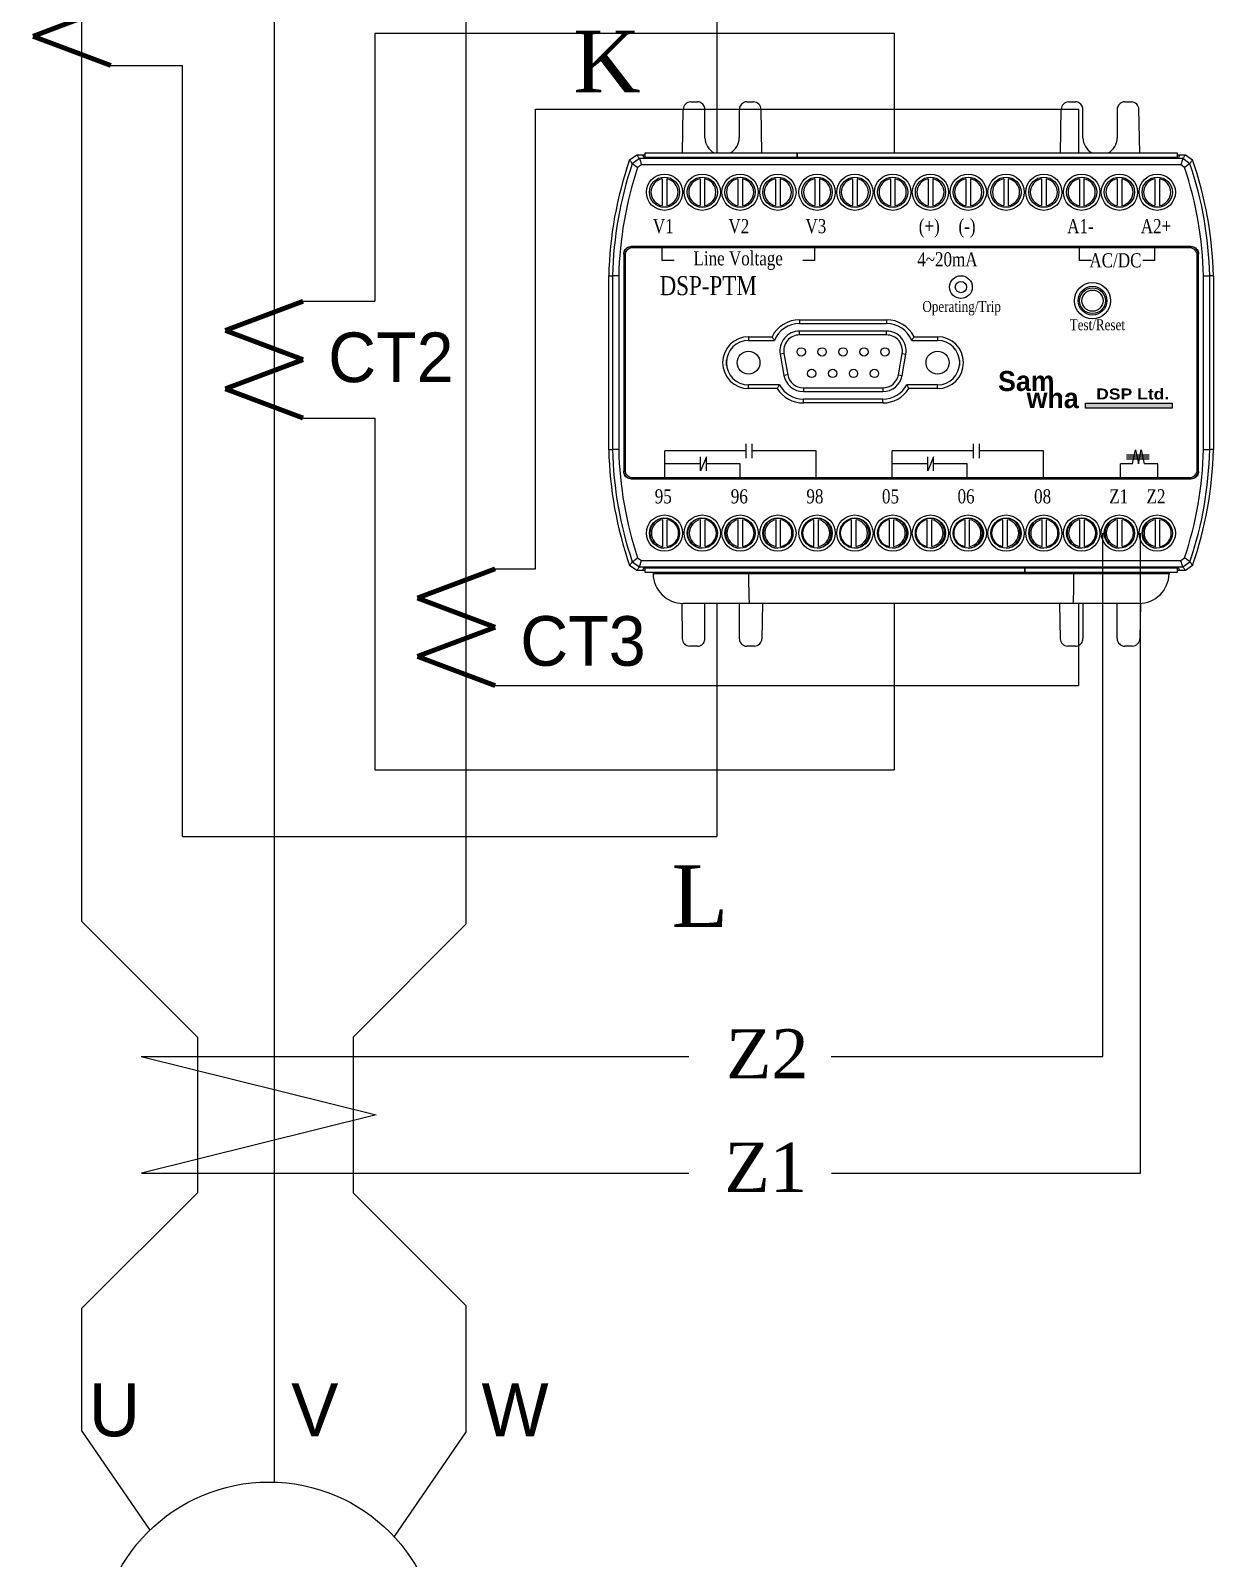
# Model space of a CAD drawing. Header units: millimetres. Extents: x 45 to 885, y 38 to 718.
# Drawn here: x 660.9 to 707.8, y 420.2 to 480.9 of the extents above; entities that cross this region are included whole.
import ezdxf
from ezdxf.enums import TextEntityAlignment as Align

# ---------------------------------------------------------------- set-up
doc = ezdxf.new("R2010")
doc.units = ezdxf.units.MM
for name, color, linetype in [('02___PRT_ALL_AXES', 7, 'Continuous'), ('03___PRT_ALL_CURVES', 7, 'Continuous'), ('4', 133, 'Continuous'), ('40', 4, 'Continuous'), ('ASHADE', 7, 'Continuous'), ('도면층1', 7, 'Continuous')]:
    doc.layers.add(name, color=color, linetype=linetype)
doc.styles.add('ghs', font='NGULIM.TTF')
doc.styles.add('HCM', font='batang.ttc')
doc.styles.add('SS', font='batang.ttc', dxfattribs={"width": 0.8})
doc.styles.get("Standard").update_dxf_attribs({"font": 'BareunDotumPro1.ttf'})

msp = doc.modelspace()

# ---------------------------------------------------------------- hatches: boundary and pattern name
msp.add_hatch(color=5).paths.add_polyline_path([(702.754, 465.864), (702.754, 466.06), (706.195, 466.06), (706.195, 465.864)])

# ---------------------------------------------------------------- linework, layer by layer
at = {"color": 7, "linetype": 'Continuous'}
for p, q in [((687.088, 478.024), (687.351, 478.024)), ((689.311, 478.024), (689.575, 478.024)), ((702.088, 478.024), (702.351, 478.024)), ((704.311, 478.024), (704.575, 478.024)), ((686.757, 475.999), (686.788, 477.729)), ((687.651, 476.599), (687.651, 477.724)), ((689.011, 477.724), (689.011, 476.599)), ((689.905, 475.999), (689.875, 477.729)), ((701.757, 475.999), (701.788, 477.729)), ((702.651, 476.599), (702.651, 477.724)), ((704.011, 477.724), (704.011, 476.599)), ((704.905, 475.999), (704.875, 477.729)), ((684.659, 475.722), (684.943, 475.924)), ((685.049, 475.775), (684.765, 475.571)), ((684.943, 475.924), (685.274, 475.924)), ((685.129, 475.526), (684.975, 475.416)), ((706.613, 475.775), (685.049, 475.775)), ((706.534, 475.526), (685.129, 475.526)), ((685.166, 475.924), (685.217, 475.822)), ((706.445, 475.822), (685.217, 475.822)), ((685.274, 475.999), (691.312, 475.999)), ((685.274, 475.822), (685.274, 475.999)), ((691.312, 475.999), (706.387, 475.999)), ((691.312, 475.999), (691.312, 475.822)), ((691.312, 475.822), (691.312, 475.999)), ((706.387, 475.999), (706.387, 475.822)), ((706.387, 475.924), (706.72, 475.924)), ((706.496, 475.924), (706.445, 475.822)), ((706.687, 475.416), (706.534, 475.526)), ((706.897, 475.571), (706.613, 475.775)), ((706.72, 475.924), (707.003, 475.722)), ((685.953, 474.971), (685.953, 473.906)), ((686.133, 474.971), (686.133, 473.906)), ((687.453, 474.971), (687.453, 473.906)), ((687.633, 474.971), (687.633, 473.906)), ((688.953, 474.971), (688.953, 473.906)), ((689.133, 474.971), (689.133, 473.906)), ((690.453, 474.971), (690.453, 473.906)), ((690.633, 474.971), (690.633, 473.906)), ((692.01, 474.971), (692.01, 473.906)), ((692.19, 474.971), (692.19, 473.906)), ((693.51, 474.971), (693.51, 473.906)), ((693.69, 474.971), (693.69, 473.906)), ((695.01, 474.971), (695.01, 473.906)), ((695.19, 474.971), (695.19, 473.906)), ((696.51, 474.971), (696.51, 473.906)), ((696.69, 474.971), (696.69, 473.906)), ((698.01, 474.971), (698.01, 473.906)), ((698.19, 474.971), (698.19, 473.906)), ((699.51, 474.971), (699.51, 473.906)), ((699.69, 474.971), (699.69, 473.906)), ((701.01, 474.971), (701.01, 473.906)), ((701.19, 474.971), (701.19, 473.906)), ((702.51, 474.971), (702.51, 473.906)), ((702.69, 474.971), (702.69, 473.906)), ((704.01, 474.971), (704.01, 473.906)), ((704.19, 474.971), (704.19, 473.906)), ((705.51, 474.971), (705.51, 473.906)), ((705.69, 474.971), (705.69, 473.906)), ((684.424, 471.986), (684.424, 463.361)), ((684.424, 471.986), (684.431, 471.979)), ((684.431, 471.979), (684.431, 463.369)), ((684.476, 471.934), (684.476, 463.414)), ((706.938, 472.286), (684.724, 472.286)), ((684.724, 472.286), (684.731, 472.279)), ((706.931, 472.279), (684.731, 472.279)), ((706.886, 472.234), (684.776, 472.234)), ((685.953, 471.731), (685.953, 472.24)), ((692.01, 471.731), (692.01, 472.24)), ((702.51, 471.731), (702.51, 472.24)), ((705.51, 471.731), (705.51, 472.24)), ((706.938, 472.286), (706.931, 472.279)), ((707.186, 463.414), (707.186, 471.934)), ((707.238, 471.986), (707.231, 471.979)), ((707.231, 463.369), (707.231, 471.979)), ((707.238, 463.361), (707.238, 471.986)), ((683.831, 464.224), (683.831, 471.124)), ((683.831, 471.124), (683.98, 471.122)), ((683.98, 471.122), (683.98, 464.225)), ((684.228, 471.122), (683.98, 471.122)), ((684.228, 471.117), (684.228, 464.23)), ((707.434, 471.122), (707.682, 471.122)), ((707.434, 464.23), (707.434, 471.117)), ((707.831, 471.124), (707.682, 471.122)), ((707.682, 464.225), (707.682, 471.122)), ((707.831, 471.124), (707.831, 464.224)), ((691.406, 469.375), (691.406, 469.225)), ((691.406, 469.375), (694.856, 469.375)), ((694.856, 469.375), (694.856, 469.225)), ((691.406, 469.225), (694.856, 469.225)), ((691.406, 468.775), (691.406, 468.925)), ((694.856, 468.925), (691.406, 468.925)), ((694.856, 468.775), (691.406, 468.775)), ((694.856, 468.775), (694.856, 468.925)), ((689.381, 468.704), (689.381, 468.554)), ((689.381, 468.704), (690.311, 468.704)), ((689.381, 468.554), (690.407, 468.554)), ((695.855, 468.554), (696.881, 468.554)), ((695.951, 468.704), (696.881, 468.704)), ((696.881, 468.704), (696.881, 468.554)), ((690.786, 468.035), (690.638, 468.009)), ((690.638, 468.009), (690.786, 467.169)), ((690.786, 468.035), (690.934, 467.195)), ((695.328, 467.195), (695.477, 468.035)), ((695.476, 467.169), (695.624, 468.009)), ((695.477, 468.035), (695.624, 468.009)), ((690.934, 467.195), (690.786, 467.169)), ((695.328, 467.195), (695.476, 467.169)), ((689.381, 466.643), (689.381, 466.793)), ((690.603, 466.793), (689.381, 466.793)), ((690.517, 466.643), (689.381, 466.643)), ((691.554, 466.675), (691.554, 466.525)), ((691.554, 466.675), (694.708, 466.675)), ((691.554, 466.525), (694.708, 466.525)), ((694.708, 466.675), (694.708, 466.525)), ((696.881, 466.793), (695.659, 466.793)), ((696.881, 466.643), (695.745, 466.643)), ((696.881, 466.643), (696.881, 466.793)), ((691.554, 466.075), (691.554, 466.225)), ((694.708, 466.225), (691.554, 466.225)), ((694.708, 466.075), (691.554, 466.075)), ((694.708, 466.075), (694.708, 466.225)), ((683.831, 464.224), (683.98, 464.225)), ((684.228, 464.225), (683.98, 464.225)), ((686.062, 463.149), (686.062, 464.169)), ((687.472, 463.378), (687.472, 463.938)), ((687.706, 463.378), (687.706, 463.938)), ((689.288, 463.889), (689.288, 464.45)), ((689.522, 463.889), (689.522, 464.45)), ((692.062, 463.149), (692.062, 464.169)), ((695.082, 463.149), (695.082, 464.169)), ((696.492, 463.378), (696.492, 463.938)), ((696.726, 463.378), (696.726, 463.938)), ((698.308, 463.889), (698.308, 464.45)), ((698.542, 463.889), (698.542, 464.45)), ((701.082, 463.149), (701.082, 464.169)), ((707.434, 464.225), (707.682, 464.225)), ((707.831, 464.224), (707.682, 464.225)), ((684.424, 463.361), (684.431, 463.369)), ((689.043, 463.149), (689.043, 463.658)), ((698.062, 463.149), (698.062, 463.658)), ((704.139, 463.149), (704.139, 463.658)), ((705.619, 463.149), (705.619, 463.658)), ((707.238, 463.361), (707.231, 463.369)), ((684.724, 463.061), (684.731, 463.069)), ((684.724, 463.061), (706.938, 463.061)), ((684.731, 463.069), (706.931, 463.069)), ((684.776, 463.114), (706.886, 463.114)), ((706.938, 463.061), (706.931, 463.069)), ((685.972, 460.376), (685.972, 461.441)), ((686.152, 460.376), (686.152, 461.441)), ((687.472, 460.376), (687.472, 461.441)), ((687.652, 460.376), (687.652, 461.441)), ((688.972, 460.376), (688.972, 461.441)), ((689.152, 460.376), (689.152, 461.441)), ((690.472, 460.376), (690.472, 461.441)), ((690.652, 460.376), (690.652, 461.441)), ((691.972, 460.376), (691.972, 461.441)), ((692.152, 460.376), (692.152, 461.441)), ((693.472, 460.376), (693.472, 461.441)), ((693.652, 460.376), (693.652, 461.441)), ((694.972, 460.376), (694.972, 461.441)), ((695.152, 460.376), (695.152, 461.441)), ((696.472, 460.376), (696.472, 461.441)), ((696.652, 460.376), (696.652, 461.441)), ((697.972, 460.376), (697.972, 461.441)), ((698.152, 460.376), (698.152, 461.441)), ((699.472, 460.376), (699.472, 461.441)), ((699.652, 460.376), (699.652, 461.441)), ((701.029, 460.376), (701.029, 461.441)), ((701.209, 460.376), (701.209, 461.441)), ((702.529, 460.376), (702.529, 461.441)), ((702.709, 460.376), (702.709, 461.441)), ((704.029, 460.376), (704.029, 461.441)), ((704.209, 460.376), (704.209, 461.441)), ((705.529, 460.376), (705.529, 461.441)), ((705.709, 460.376), (705.709, 461.441)), ((684.765, 459.776), (685.049, 459.572)), ((684.975, 459.931), (685.129, 459.821)), ((685.129, 459.821), (706.534, 459.821)), ((706.534, 459.821), (706.687, 459.931)), ((706.613, 459.572), (706.897, 459.776)), ((684.943, 459.424), (684.659, 459.625)), ((685.275, 459.424), (684.943, 459.424)), ((685.049, 459.572), (706.613, 459.572)), ((685.166, 459.424), (685.217, 459.525)), ((685.217, 459.525), (706.445, 459.525)), ((685.275, 459.349), (685.275, 459.525)), ((700.35, 459.349), (685.275, 459.349)), ((685.589, 459.349), (685.59, 459.298)), ((706.072, 459.298), (685.59, 459.298)), ((689.381, 459.298), (689.381, 459.349)), ((700.35, 459.525), (700.35, 459.349)), ((700.351, 459.349), (700.351, 459.525)), ((706.388, 459.349), (700.351, 459.349)), ((702.282, 459.298), (702.282, 459.349)), ((706.073, 459.349), (706.072, 459.298)), ((706.388, 459.525), (706.388, 459.349)), ((706.72, 459.424), (706.388, 459.424)), ((706.496, 459.424), (706.445, 459.525)), ((707.003, 459.625), (706.72, 459.424)), ((686.726, 458.126), (686.751, 456.718)), ((704.872, 458.119), (686.79, 458.119)), ((687.651, 456.724), (687.651, 458.119)), ((689.011, 458.119), (689.011, 456.724)), ((689.936, 458.119), (689.911, 456.718)), ((701.726, 458.119), (701.751, 456.718)), ((702.651, 458.119), (702.651, 456.724)), ((704.011, 456.724), (704.011, 458.119)), ((704.936, 458.126), (704.911, 456.718)), ((687.351, 456.424), (687.051, 456.424)), ((689.611, 456.424), (689.311, 456.424)), ((702.351, 456.424), (702.051, 456.424)), ((704.611, 456.424), (704.311, 456.424))]:
    msp.add_line(p, q, dxfattribs=at)
at = {"color": 0, "linetype": 'ByBlock', "lineweight": 25}
msp.add_line((680.929, 459.491), (680.929, 477.731), dxfattribs=at)
for p, q in [((686.433, 471.731), (685.953, 471.731)), ((692.01, 471.731), (691.531, 471.731)), ((702.99, 471.731), (702.51, 471.731)), ((705.51, 471.731), (705.031, 471.731)), ((689.288, 464.169), (686.062, 464.169)), ((687.706, 463.938), (687.472, 463.378)), ((692.062, 464.169), (689.522, 464.169)), ((698.308, 464.169), (695.082, 464.169)), ((696.726, 463.938), (696.492, 463.378)), ((701.082, 464.169), (698.542, 464.169)), ((704.374, 464.016), (705.284, 464.016)), ((704.374, 463.938), (705.284, 463.938)), ((704.618, 463.658), (704.735, 464.219)), ((704.735, 464.219), (704.852, 463.658)), ((704.852, 463.658), (704.969, 464.219)), ((704.969, 464.219), (705.086, 463.658)), ((687.472, 463.658), (686.062, 463.658)), ((689.043, 463.658), (687.706, 463.658)), ((696.492, 463.658), (695.082, 463.658)), ((698.062, 463.658), (696.726, 463.658)), ((704.618, 463.658), (704.139, 463.658)), ((704.374, 463.861), (705.284, 463.861)), ((705.619, 463.658), (705.086, 463.658))]:
    msp.add_line(p, q)
at = {"color": 5}
for p, q in [((702.754, 466.06), (706.195, 466.06)), ((702.754, 465.864), (702.754, 466.06)), ((706.195, 465.864), (702.754, 465.864)), ((706.195, 466.06), (706.195, 465.864))]:
    msp.add_line(p, q, dxfattribs=at)
at = {"color": 7, "linetype": 'Continuous'}
for centre, radius in [((686.043, 474.439), 0.72), ((686.043, 474.439), 0.6), ((687.543, 474.439), 0.72), ((687.543, 474.439), 0.6), ((689.043, 474.439), 0.72), ((689.043, 474.439), 0.6), ((690.543, 474.439), 0.72), ((690.543, 474.439), 0.6), ((692.1, 474.439), 0.72), ((692.1, 474.439), 0.6), ((693.6, 474.439), 0.72), ((693.6, 474.439), 0.6), ((695.1, 474.439), 0.72), ((695.1, 474.439), 0.6), ((696.6, 474.439), 0.72), ((696.6, 474.439), 0.6), ((698.1, 474.439), 0.72), ((698.1, 474.439), 0.6), ((699.6, 474.439), 0.72), ((699.6, 474.439), 0.6), ((701.1, 474.439), 0.72), ((701.1, 474.439), 0.6), ((702.6, 474.439), 0.72), ((702.6, 474.439), 0.6), ((704.1, 474.439), 0.72), ((704.1, 474.439), 0.6), ((705.6, 474.439), 0.72), ((705.6, 474.439), 0.6), ((703.031, 470.134), 0.72), ((703.031, 470.134), 0.57), ((703.031, 470.134), 0.51), ((703.031, 470.134), 0.42), ((691.469, 468.1), 0.165), ((692.3, 468.1), 0.165), ((693.131, 468.1), 0.165), ((693.962, 468.1), 0.165), ((694.793, 468.1), 0.165), ((691.886, 467.248), 0.165), ((692.717, 467.248), 0.165), ((693.545, 467.248), 0.165), ((694.376, 467.248), 0.165), ((686.043, 460.909), 0.72), ((686.043, 460.909), 0.6), ((687.543, 460.909), 0.72), ((687.543, 460.909), 0.6), ((689.043, 460.909), 0.72), ((689.043, 460.909), 0.6), ((690.543, 460.909), 0.72), ((690.543, 460.909), 0.6), ((692.1, 460.909), 0.72), ((692.1, 460.909), 0.6), ((693.6, 460.909), 0.72), ((693.6, 460.909), 0.6), ((695.1, 460.909), 0.72), ((695.1, 460.909), 0.6), ((696.6, 460.909), 0.72), ((696.6, 460.909), 0.6), ((698.1, 460.909), 0.72), ((698.1, 460.909), 0.6), ((699.6, 460.909), 0.72), ((699.6, 460.909), 0.6), ((701.1, 460.909), 0.72), ((701.1, 460.909), 0.6), ((702.6, 460.909), 0.72), ((702.6, 460.909), 0.6), ((704.1, 460.909), 0.72), ((704.1, 460.909), 0.6), ((705.6, 460.909), 0.72), ((705.6, 460.909), 0.6)]:
    msp.add_circle(centre, radius, dxfattribs=at)
for centre, radius, start, end in [((687.088, 477.724), 0.3, 90, 179), ((689.575, 477.724), 0.3, 1, 90), ((702.088, 477.724), 0.3, 90, 179), ((704.575, 477.724), 0.3, 1, 90), ((688.331, 476.599), 0.68, 180, 242.3898), ((688.331, 476.599), 0.68, 297.6102, 0), ((703.331, 476.599), 0.68, 180, 242.3898), ((703.331, 476.599), 0.68, 297.6102, 0), ((698.828, 470.796), 15, 160.82791, 178.74912), ((698.828, 470.796), 14.851, 161.24388, 178.74287), ((698.828, 470.796), 14.603, 161.5561, 178.73961), ((692.835, 470.796), 14.603, 1.26039, 18.4439), ((692.835, 470.796), 14.851, 1.25713, 18.75612), ((692.835, 470.796), 15, 1.25088, 19.17209), ((686.043, 474.439), 0.54, 99.59407, 260.40593), ((686.043, 474.439), 0.54, 279.59407, 80.40593), ((687.543, 474.439), 0.54, 99.59407, 260.40593), ((687.543, 474.439), 0.54, 279.59407, 80.40593), ((689.043, 474.439), 0.54, 99.59407, 260.40593), ((689.043, 474.439), 0.54, 279.59407, 80.40593), ((690.543, 474.439), 0.54, 99.59407, 260.40593), ((690.543, 474.439), 0.54, 279.59407, 80.40593), ((692.1, 474.439), 0.54, 99.59407, 260.40593), ((692.1, 474.439), 0.54, 279.59407, 80.40593), ((693.6, 474.439), 0.54, 99.59407, 260.40593), ((693.6, 474.439), 0.54, 279.59407, 80.40593), ((695.1, 474.439), 0.54, 99.59407, 260.40593), ((695.1, 474.439), 0.54, 279.59407, 80.40593), ((696.6, 474.439), 0.54, 99.59407, 260.40593), ((696.6, 474.439), 0.54, 279.59407, 80.40593), ((698.1, 474.439), 0.54, 99.59407, 260.40593), ((698.1, 474.439), 0.54, 279.59407, 80.40593), ((699.6, 474.439), 0.54, 99.59407, 260.40593), ((699.6, 474.439), 0.54, 279.59407, 80.40593), ((701.1, 474.439), 0.54, 99.59407, 260.40593), ((701.1, 474.439), 0.54, 279.59407, 80.40593), ((702.6, 474.439), 0.54, 99.59407, 260.40593), ((702.6, 474.439), 0.54, 279.59407, 80.40593), ((704.1, 474.439), 0.54, 99.59407, 260.40593), ((704.1, 474.439), 0.54, 279.59407, 80.40593), ((705.6, 474.439), 0.54, 99.59407, 260.40593), ((705.6, 474.439), 0.54, 279.59407, 80.40593), ((684.776, 471.934), 0.3, 90, 180), ((706.886, 471.934), 0.3, 0, 90), ((691.406, 468.145), 1.23, 90, 152.94355), ((694.856, 468.145), 1.23, 27.05719, 90), ((691.406, 468.145), 1.08, 90, 157.71793), ((691.406, 468.145), 0.78, 90, 190), ((691.406, 468.145), 0.63, 90, 190), ((694.856, 468.145), 1.08, 22.28207, 90), ((694.856, 468.145), 0.78, 350, 90), ((694.856, 468.145), 0.63, 350, 90), ((689.381, 467.674), 1.03, 90, 270), ((689.381, 467.674), 0.88, 90, 270), ((696.881, 467.674), 1.03, 270, 90), ((696.881, 467.674), 0.88, 270, 90), ((691.554, 467.305), 0.78, 190, 270), ((691.554, 467.305), 0.63, 190, 270), ((694.708, 467.305), 0.63, 270, 350), ((694.708, 467.305), 0.78, 270, 350), ((691.554, 467.305), 1.23, 212.5345, 270), ((691.554, 467.305), 1.08, 208.26896, 270), ((694.708, 467.305), 1.08, 270, 331.73104), ((694.708, 467.305), 1.23, 270, 327.4655), ((698.828, 464.551), 15, 181.25088, 199.17209), ((698.828, 464.551), 14.851, 181.25713, 198.75612), ((698.828, 464.551), 14.603, 181.26039, 198.4439), ((692.835, 464.551), 14.603, 341.5561, 358.73961), ((692.835, 464.551), 14.851, 341.24388, 358.74287), ((692.835, 464.551), 15, 340.82791, 358.74912), ((684.776, 463.414), 0.3, 180, 270), ((706.886, 463.414), 0.3, 270, 0), ((686.062, 460.909), 0.54, 99.59407, 260.40593), ((686.062, 460.909), 0.54, 279.59407, 80.40593), ((687.562, 460.909), 0.54, 99.59407, 260.40593), ((687.562, 460.909), 0.54, 279.59407, 80.40593), ((689.062, 460.909), 0.54, 99.59407, 260.40593), ((689.062, 460.909), 0.54, 279.59407, 80.40593), ((690.562, 460.909), 0.54, 99.59407, 260.40593), ((690.562, 460.909), 0.54, 279.59407, 80.40593), ((692.062, 460.909), 0.54, 99.59407, 260.40593), ((692.062, 460.909), 0.54, 279.59407, 80.40593), ((693.562, 460.909), 0.54, 99.59407, 260.40593), ((693.562, 460.909), 0.54, 279.59407, 80.40593), ((695.062, 460.909), 0.54, 99.59407, 260.40593), ((695.062, 460.909), 0.54, 279.59407, 80.40593), ((696.562, 460.909), 0.54, 99.59407, 260.40593), ((696.562, 460.909), 0.54, 279.59407, 80.40593), ((698.062, 460.909), 0.54, 99.59407, 260.40593), ((698.062, 460.909), 0.54, 279.59407, 80.40593), ((699.562, 460.909), 0.54, 99.59407, 260.40593), ((699.562, 460.909), 0.54, 279.59407, 80.40593), ((701.119, 460.909), 0.54, 99.59407, 260.40593), ((701.119, 460.909), 0.54, 279.59407, 80.40593), ((702.619, 460.909), 0.54, 99.59407, 260.40593), ((702.619, 460.909), 0.54, 279.59407, 80.40593), ((704.119, 460.909), 0.54, 99.59407, 260.40593), ((704.119, 460.909), 0.54, 279.59407, 80.40593), ((705.619, 460.909), 0.54, 99.59407, 260.40593), ((705.619, 460.909), 0.54, 279.59407, 80.40593), ((686.79, 459.319), 1.2, 181, 270), ((704.872, 459.319), 1.2, 270, 359), ((687.051, 456.724), 0.3, 181, 270), ((689.611, 456.724), 0.3, 270, 359), ((702.051, 456.724), 0.3, 181, 270), ((704.611, 456.724), 0.3, 270, 359)]:
    msp.add_arc(centre, radius, start, end, dxfattribs=at)
for points, knots in [([(687.651, 477.724), (687.651, 477.755), (687.641, 477.818), (687.598, 477.903), (687.53, 477.97), (687.445, 478.014), (687.382, 478.024), (687.351, 478.024)], [0, 0, 0, 0, 0.0938533, 0.1877121, 0.2815799, 0.3754568, 0.4693391, 0.4693391, 0.4693391, 0.4693391]), ([(689.311, 478.024), (689.28, 478.024), (689.217, 478.014), (689.132, 477.97), (689.065, 477.903), (689.021, 477.818), (689.011, 477.755), (689.011, 477.724)], [0, 0, 0, 0, 0.0938824, 0.1877592, 0.281627, 0.3754859, 0.4693391, 0.4693391, 0.4693391, 0.4693391]), ([(702.651, 477.724), (702.651, 477.755), (702.641, 477.818), (702.598, 477.903), (702.53, 477.97), (702.445, 478.014), (702.382, 478.024), (702.351, 478.024)], [0, 0, 0, 0, 0.0938533, 0.1877121, 0.2815799, 0.3754568, 0.4693391, 0.4693391, 0.4693391, 0.4693391]), ([(704.311, 478.024), (704.28, 478.024), (704.217, 478.014), (704.132, 477.97), (704.065, 477.903), (704.021, 477.818), (704.011, 477.755), (704.011, 477.724)], [0, 0, 0, 0, 0.0938824, 0.1877592, 0.281627, 0.3754859, 0.4693391, 0.4693391, 0.4693391, 0.4693391]), ([(684.765, 475.571), (684.755, 475.586), (684.732, 475.619), (684.696, 475.669), (684.672, 475.705), (684.659, 475.722)], [0, 0, 0, 0, 0.0540743, 0.1201944, 0.1840487, 0.1840487, 0.1840487, 0.1840487]), ([(684.765, 475.571), (684.787, 475.554), (684.836, 475.523), (684.904, 475.469), (684.951, 475.434), (684.975, 475.416)], [0, 0, 0, 0, 0.0847402, 0.1718969, 0.2610351, 0.2610351, 0.2610351, 0.2610351]), ([(685.049, 475.775), (685.038, 475.789), (685.015, 475.822), (684.98, 475.871), (684.955, 475.906), (684.943, 475.924)], [0, 0, 0, 0, 0.0536976, 0.11936, 0.1827756, 0.1827756, 0.1827756, 0.1827756]), ([(685.049, 475.775), (685.058, 475.748), (685.071, 475.692), (685.101, 475.61), (685.119, 475.555), (685.129, 475.526)], [0, 0, 0, 0, 0.084861, 0.1719795, 0.2609261, 0.2609261, 0.2609261, 0.2609261]), ([(706.613, 475.775), (706.604, 475.748), (706.591, 475.692), (706.561, 475.61), (706.543, 475.555), (706.534, 475.526)], [0, 0, 0, 0, 0.0848624, 0.1719809, 0.2609261, 0.2609261, 0.2609261, 0.2609261]), ([(706.613, 475.775), (706.624, 475.789), (706.647, 475.822), (706.682, 475.871), (706.707, 475.906), (706.72, 475.924)], [0, 0, 0, 0, 0.0534626, 0.1191252, 0.1827756, 0.1827756, 0.1827756, 0.1827756]), ([(706.897, 475.571), (706.875, 475.554), (706.826, 475.523), (706.758, 475.469), (706.711, 475.434), (706.687, 475.416)], [0, 0, 0, 0, 0.0847388, 0.1718955, 0.2610351, 0.2610351, 0.2610351, 0.2610351]), ([(706.897, 475.571), (706.908, 475.586), (706.93, 475.619), (706.966, 475.669), (706.99, 475.705), (707.003, 475.722)], [0, 0, 0, 0, 0.0538377, 0.119958, 0.1840487, 0.1840487, 0.1840487, 0.1840487]), ([(684.424, 471.986), (684.424, 472.017), (684.434, 472.08), (684.477, 472.165), (684.544, 472.233), (684.629, 472.276), (684.692, 472.286), (684.724, 472.286)], [0, 0, 0, 0, 0.093858, 0.1877008, 0.2815377, 0.3753804, 0.4692384, 0.4692384, 0.4692384, 0.4692384]), ([(684.731, 472.279), (684.7, 472.279), (684.637, 472.269), (684.552, 472.225), (684.484, 472.158), (684.441, 472.073), (684.431, 472.01), (684.431, 471.979)], [0, 0, 0, 0, 0.093858, 0.1877007, 0.2815376, 0.3753803, 0.4692384, 0.4692384, 0.4692384, 0.4692384]), ([(707.231, 471.979), (707.231, 472.01), (707.221, 472.073), (707.178, 472.158), (707.11, 472.225), (707.025, 472.269), (706.962, 472.279), (706.931, 472.279)], [0, 0, 0, 0, 0.093858, 0.1877007, 0.2815376, 0.3753803, 0.4692384, 0.4692384, 0.4692384, 0.4692384]), ([(706.938, 472.286), (706.97, 472.286), (707.033, 472.276), (707.118, 472.233), (707.185, 472.165), (707.228, 472.08), (707.238, 472.017), (707.238, 471.986)], [0, 0, 0, 0, 0.093858, 0.1877008, 0.2815377, 0.3753804, 0.4692384, 0.4692384, 0.4692384, 0.4692384]), ([(690.407, 468.554), (690.396, 468.57), (690.374, 468.603), (690.342, 468.653), (690.321, 468.687), (690.311, 468.704)], [0, 0, 0, 0, 0.0582467, 0.117618, 0.1781168, 0.1781168, 0.1781168, 0.1781168]), ([(695.855, 468.554), (695.866, 468.57), (695.888, 468.603), (695.92, 468.653), (695.941, 468.687), (695.951, 468.704)], [0, 0, 0, 0, 0.0582328, 0.1176028, 0.1781154, 0.1781154, 0.1781154, 0.1781154]), ([(690.603, 466.793), (690.593, 466.777), (690.574, 466.744), (690.545, 466.694), (690.527, 466.66), (690.517, 466.643)], [0, 0, 0, 0, 0.0565586, 0.1141599, 0.1728051, 0.1728051, 0.1728051, 0.1728051]), ([(695.659, 466.793), (695.669, 466.777), (695.688, 466.744), (695.717, 466.694), (695.736, 466.66), (695.745, 466.643)], [0, 0, 0, 0, 0.0565586, 0.1141599, 0.1728051, 0.1728051, 0.1728051, 0.1728051]), ([(684.724, 463.061), (684.692, 463.061), (684.629, 463.071), (684.544, 463.115), (684.477, 463.182), (684.434, 463.267), (684.424, 463.33), (684.424, 463.361)], [0, 0, 0, 0, 0.093858, 0.1877008, 0.2815377, 0.3753804, 0.4692384, 0.4692384, 0.4692384, 0.4692384]), ([(684.431, 463.369), (684.431, 463.337), (684.441, 463.274), (684.484, 463.189), (684.552, 463.122), (684.637, 463.079), (684.7, 463.069), (684.731, 463.069)], [0, 0, 0, 0, 0.093858, 0.1877007, 0.2815376, 0.3753803, 0.4692384, 0.4692384, 0.4692384, 0.4692384]), ([(706.931, 463.069), (706.962, 463.069), (707.025, 463.079), (707.11, 463.122), (707.178, 463.189), (707.221, 463.274), (707.231, 463.337), (707.231, 463.369)], [0, 0, 0, 0, 0.093858, 0.1877007, 0.2815376, 0.3753803, 0.4692384, 0.4692384, 0.4692384, 0.4692384]), ([(707.238, 463.361), (707.238, 463.33), (707.228, 463.267), (707.185, 463.182), (707.118, 463.115), (707.033, 463.071), (706.97, 463.061), (706.938, 463.061)], [0, 0, 0, 0, 0.093858, 0.1877008, 0.2815377, 0.3753804, 0.4692384, 0.4692384, 0.4692384, 0.4692384]), ([(684.765, 459.776), (684.755, 459.761), (684.732, 459.728), (684.697, 459.678), (684.672, 459.642), (684.659, 459.625)], [0, 0, 0, 0, 0.0538377, 0.119958, 0.1840487, 0.1840487, 0.1840487, 0.1840487]), ([(684.765, 459.776), (684.787, 459.793), (684.836, 459.824), (684.904, 459.878), (684.951, 459.913), (684.975, 459.931)], [0, 0, 0, 0, 0.0847389, 0.1718956, 0.2610351, 0.2610351, 0.2610351, 0.2610351]), ([(685.049, 459.572), (685.058, 459.599), (685.071, 459.655), (685.101, 459.737), (685.119, 459.793), (685.129, 459.821)], [0, 0, 0, 0, 0.0848624, 0.1719809, 0.2609261, 0.2609261, 0.2609261, 0.2609261]), ([(706.613, 459.572), (706.604, 459.599), (706.591, 459.655), (706.561, 459.737), (706.543, 459.793), (706.534, 459.821)], [0, 0, 0, 0, 0.084861, 0.1719795, 0.2609261, 0.2609261, 0.2609261, 0.2609261]), ([(706.897, 459.776), (706.875, 459.793), (706.826, 459.824), (706.758, 459.878), (706.711, 459.913), (706.687, 459.931)], [0, 0, 0, 0, 0.0847403, 0.171897, 0.261035, 0.261035, 0.261035, 0.261035]), ([(706.897, 459.776), (706.908, 459.761), (706.931, 459.728), (706.966, 459.678), (706.991, 459.642), (707.003, 459.625)], [0, 0, 0, 0, 0.0540743, 0.1201944, 0.1840487, 0.1840487, 0.1840487, 0.1840487]), ([(685.049, 459.572), (685.038, 459.558), (685.015, 459.526), (684.98, 459.476), (684.955, 459.441), (684.943, 459.424)], [0, 0, 0, 0, 0.0534626, 0.1191252, 0.1827756, 0.1827756, 0.1827756, 0.1827756]), ([(689.381, 459.298), (689.381, 459.21), (689.381, 459.039), (689.384, 458.794), (689.387, 458.572), (689.394, 458.393), (689.394, 458.245), (689.41, 458.179), (689.405, 458.119), (689.415, 458.119)], [0, 0, 0, 0, 0.263626, 0.513282, 0.736734, 0.923047, 1.063132, 1.150235, 1.180742, 1.180742, 1.180742, 1.180742]), ([(702.282, 459.298), (702.282, 459.21), (702.281, 459.039), (702.279, 458.794), (702.276, 458.572), (702.268, 458.393), (702.268, 458.245), (702.252, 458.179), (702.257, 458.119), (702.247, 458.119)], [0, 0, 0, 0, 0.263626, 0.513282, 0.736734, 0.923047, 1.063132, 1.150235, 1.180742, 1.180742, 1.180742, 1.180742]), ([(706.613, 459.572), (706.624, 459.558), (706.647, 459.525), (706.682, 459.476), (706.707, 459.441), (706.72, 459.424)], [0, 0, 0, 0, 0.0536976, 0.11936, 0.1827756, 0.1827756, 0.1827756, 0.1827756]), ([(687.351, 456.424), (687.382, 456.424), (687.445, 456.434), (687.53, 456.477), (687.598, 456.544), (687.641, 456.629), (687.651, 456.692), (687.651, 456.724)], [0, 0, 0, 0, 0.0938824, 0.1877592, 0.281627, 0.3754859, 0.4693391, 0.4693391, 0.4693391, 0.4693391]), ([(689.011, 456.724), (689.011, 456.692), (689.021, 456.629), (689.065, 456.544), (689.132, 456.477), (689.217, 456.434), (689.28, 456.424), (689.311, 456.424)], [0, 0, 0, 0, 0.0938533, 0.1877121, 0.2815799, 0.3754568, 0.4693391, 0.4693391, 0.4693391, 0.4693391]), ([(702.351, 456.424), (702.382, 456.424), (702.445, 456.434), (702.53, 456.477), (702.598, 456.544), (702.641, 456.629), (702.651, 456.692), (702.651, 456.724)], [0, 0, 0, 0, 0.0938824, 0.1877592, 0.281627, 0.3754859, 0.4693391, 0.4693391, 0.4693391, 0.4693391]), ([(704.011, 456.724), (704.011, 456.692), (704.021, 456.629), (704.065, 456.544), (704.132, 456.477), (704.217, 456.434), (704.28, 456.424), (704.311, 456.424)], [0, 0, 0, 0, 0.0938533, 0.1877121, 0.2815799, 0.3754568, 0.4693391, 0.4693391, 0.4693391, 0.4693391])]:
    msp.add_open_spline(points, degree=3, knots=knots, dxfattribs=at)
at = {"layer": '02___PRT_ALL_AXES', "color": 7, "linetype": 'Continuous'}
for p, q in [((688.51, 467.562), (688.51, 467.786)), ((697.753, 467.785), (697.753, 467.562))]:
    msp.add_line(p, q, dxfattribs=at)
for centre, radius in [((696.881, 467.674), 0.458), ((689.381, 467.674), 0.45)]:
    msp.add_circle(centre, radius, dxfattribs=at)
for centre, start, end in [((686.062, 460.909), 93.69703, 266.30815), ((687.562, 460.909), 93.69703, 266.30815), ((689.062, 460.909), 93.69703, 266.30815), ((690.562, 460.909), 93.69703, 266.30815), ((692.062, 460.909), 273.69457, 86.30569), ((693.562, 460.909), 273.69457, 86.30569), ((695.062, 460.909), 273.69457, 86.30569), ((696.562, 460.909), 273.69457, 86.30569), ((698.062, 460.909), 273.69457, 86.30569), ((699.562, 460.909), 273.69457, 86.30569), ((701.119, 460.909), 94.22842, 265.77923), ((702.619, 460.909), 94.22842, 265.77923), ((704.119, 460.909), 94.22842, 265.77923), ((705.619, 460.909), 94.22842, 265.77923)]:
    msp.add_arc(centre, 0.6, start, end, dxfattribs=at)
at = {"layer": '03___PRT_ALL_CURVES', "color": 4, "linetype": 'Continuous'}
msp.add_circle((697.81, 470.674), 0.225, dxfattribs=at)
at = {"layer": '4', "color": 0, "linetype": 'ByBlock', "lineweight": 25}
for p, q in [((662.919, 445.492), (667.506, 440.908)), ((678.175, 445.396), (673.687, 440.908)), ((667.506, 440.908), (667.506, 434.731)), ((673.687, 440.908), (673.687, 434.731)), ((665.277, 440.136), (674.601, 437.817)), ((674.601, 437.817), (665.283, 435.503)), ((667.506, 434.731), (662.919, 430.143)), ((673.687, 434.731), (678.175, 430.239))]:
    msp.add_line(p, q, dxfattribs=at)
at = {"layer": 'ASHADE', "color": 0, "linetype": 'ByBlock', "lineweight": 25}
for p, q in [((662.919, 445.492), (662.919, 493.62)), ((678.175, 445.396), (678.175, 493.619)), ((674.545, 480.75), (695.153, 480.75)), ((664.068, 479.469), (666.913, 479.469)), ((666.913, 448.864), (666.913, 479.469)), ((680.929, 477.731), (702.469, 477.731)), ((671.7, 470.111), (674.545, 470.111)), ((671.7, 465.476), (674.545, 465.476)), ((679.324, 459.491), (680.929, 459.491)), ((679.324, 454.856), (702.469, 454.856)), ((674.545, 451.519), (695.153, 451.519)), ((666.913, 448.864), (688.124, 448.864)), ((665.277, 440.136), (687.005, 440.136)), ((665.283, 435.503), (687.005, 435.503)), ((662.919, 425.265), (662.919, 430.143)), ((678.175, 425.255), (678.175, 430.239))]:
    msp.add_line(p, q, dxfattribs=at)
at = {"layer": 'ASHADE', "color": 0, "linetype": 'ByBlock', "lineweight": 25, "ltscale": 2}
for p, q in [((670.55, 493.609), (670.55, 423.246)), ((688.124, 484.104), (688.124, 475.999)), ((674.545, 480.75), (674.545, 470.111)), ((695.153, 480.75), (695.153, 475.999)), ((702.469, 477.731), (702.469, 475.999)), ((674.545, 465.476), (674.545, 451.519)), ((688.124, 458.119), (688.124, 448.864)), ((695.153, 458.119), (695.153, 451.519)), ((702.469, 458.119), (702.469, 454.856)), ((662.919, 425.265), (665.615, 421.333)), ((678.175, 425.255), (675.314, 421.082))]:
    msp.add_line(p, q, dxfattribs=at)
at = {"layer": 'ASHADE', "color": 5}
for p, q in [((703.441, 440.136), (703.441, 460.909)), ((704.941, 435.503), (704.941, 460.909)), ((692.662, 440.136), (703.441, 440.136)), ((692.668, 435.503), (704.941, 435.503))]:
    msp.add_line(p, q, dxfattribs=at)
at = {"layer": 'ASHADE', "color": 0, "linetype": 'ByBlock', "lineweight": 25, "const_width": 0.193}
for points in [[(664.068, 481.786), (660.979, 480.627)], [(664.068, 479.469), (660.979, 480.627)], [(671.7, 470.111), (668.611, 468.953)], [(671.7, 467.794), (668.611, 468.953)], [(671.7, 467.794), (668.611, 466.635)], [(671.7, 465.476), (668.611, 466.635)], [(679.324, 459.491), (676.235, 458.332)], [(679.324, 457.173), (676.235, 458.332)], [(679.324, 457.173), (676.235, 456.015)], [(679.324, 454.856), (676.235, 456.015)]]:
    msp.add_lwpolyline(points, dxfattribs=at)
at = {"layer": 'ASHADE', "color": 0, "linetype": 'ByBlock', "lineweight": 25, "ltscale": 2}
msp.add_circle((670.342, 416.463), 6.786, dxfattribs=at)
at = {"layer": '도면층1'}
msp.add_circle((697.81, 470.674), 0.45, dxfattribs=at)

# ---------------------------------------------------------------- texts
at = {"color": 7, "linetype": 'Continuous', "style": 'SS', "width": 0.8}
msp.add_text('DSP-PTM', height=0.756, dxfattribs=at).set_placement((685.849, 470.353))
at = {"color": 20, "insert": (699.282, 467.343), "char_height": 0.7938, "width": 2.85256, "attachment_point": 1}
msp.add_mtext('{\\fPump Demi Bold LET|b0|i0|c0|p2;Sam}', dxfattribs=at)
at = {"color": 5, "insert": (700.418, 466.664), "char_height": 0.7938, "width": 2.85256, "attachment_point": 1}
msp.add_mtext('{\\fPump Demi Bold LET|b0|i0|c0|p2;wha}', dxfattribs=at)
at = {"color": 0, "insert": (703.176, 466.65), "char_height": 0.4354, "width": 3.01923, "attachment_point": 1}
msp.add_mtext('{\\fArial Black|b0|i0|c0|p34;DSP Ltd.}', dxfattribs=at)
at = {"layer": '40', "color": 0, "style": 'SS', "width": 0.8}
for s, height, p in [('V1', 0.5597, (685.994, 472.813)), ('V2', 0.5597, (688.994, 472.813)), ('V3', 0.5597, (692.051, 472.813)), ('(+)', 0.5597, (696.551, 472.813)), ('(-)', 0.5597, (698.051, 472.813)), ('A1-', 0.5597, (702.551, 472.813)), ('A2+', 0.5597, (705.551, 472.813)), ('Line Voltage', 0.55973, (688.967, 471.536)), ('4~20mA', 0.5597, (697.273, 471.495)), ('AC/DC', 0.5597, (703.941, 471.456)), ('Operating/Trip', 0.43056, (697.838, 469.689)), ('Test/Reset', 0.4306, (703.222, 468.963)), ('95', 0.5597, (685.994, 462.089)), ('96', 0.5597, (689.013, 462.089)), ('98', 0.5597, (692.013, 462.089)), ('05', 0.5597, (695.013, 462.089)), ('06', 0.5597, (698.013, 462.089)), ('08', 0.5597, (701.051, 462.089)), ('Z1', 0.5597, (704.07, 462.089)), ('Z2', 0.5597, (705.551, 462.089))]:
    msp.add_text(s, height=height, dxfattribs=at).set_placement(p, align=Align.CENTER)
at = {"layer": 'ASHADE', "color": 0, "linetype": 'ByBlock', "lineweight": 25, "style": 'HCM'}
for s, height, p in [('K', 2.442, (682.429, 478.402)), ('L', 2.442, (686.323, 445.281)), ('L', 2.442, (686.323, 445.281)), ('Z2', 1.9534, (688.485, 439.267)), ('Z1', 1.9534, (688.421, 434.766))]:
    msp.add_text(s, height=height, dxfattribs=at).set_placement(p)
at = {"layer": 'ASHADE', "color": 0, "linetype": 'ByBlock', "lineweight": 25, "ltscale": 2, "style": 'ghs'}
for s, height, p in [('CT2', 1.9703, (672.694, 466.901)), ('CT3', 1.9703, (680.319, 455.645)), ('U', 2.109, (663.193, 425.062)), ('V', 2.109, (671.225, 425.062)), ('W', 2.109, (678.783, 425.062))]:
    msp.add_text(s, height=height, dxfattribs=at).set_placement(p)

doc.saveas('drawing.dxf')
